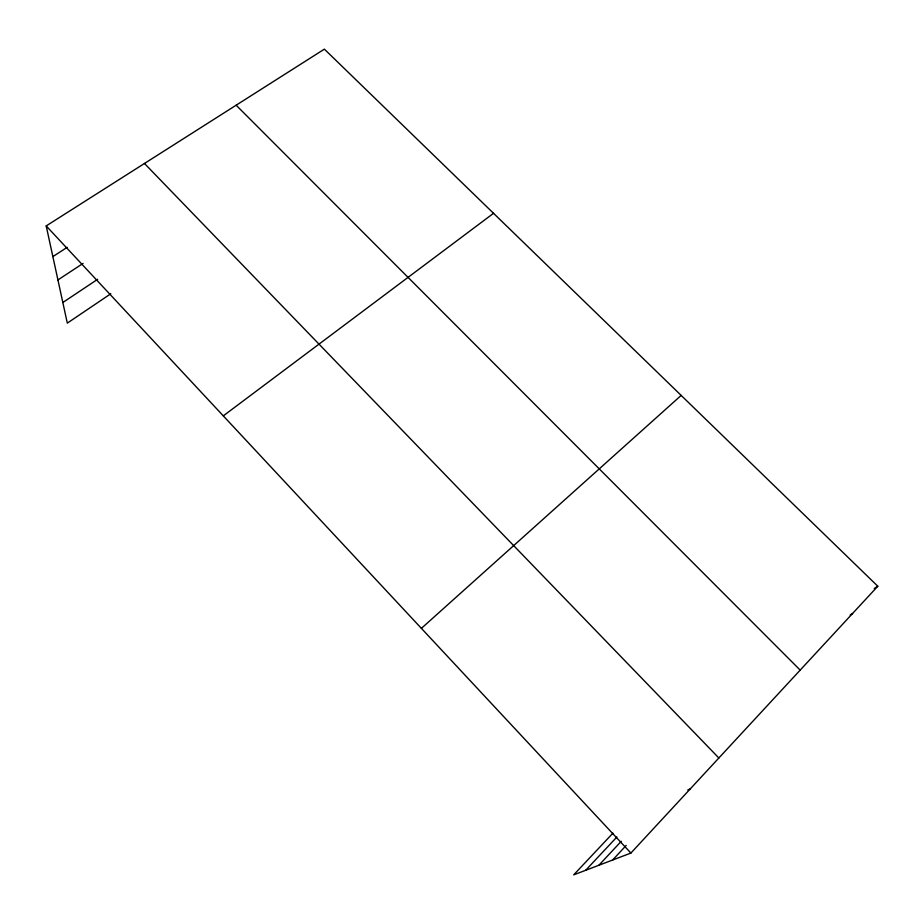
<?xml version="1.0" encoding="UTF-8"?>
<svg xmlns="http://www.w3.org/2000/svg" width="924" height="924" viewBox="0 0 924 924"><rect width="100%" height="100%" fill="white"/><g stroke="black" fill="none" stroke-linecap="round" stroke-linejoin="round"><path stroke-width="1.39" d="M612.912 833.171L573.7 874.855L630.896 853.06L877.8 586.232L324.37 49.145L46.2 225.918L67.313 323.123L110.811 293.751M612.635 860.013L626.183 845.448M598.879 865.257L621.251 841.302M585.677 870.293L616.897 836.982M421.402 628.355L681.173 395.403M223.296 415.869L493.532 213.305M62.832 302.506L97.667 279.291M57.935 279.937L83.068 263.409M52.864 256.606L67.163 247.343M874.243 588.519L877.8 586.232M850.161 615.003L852.586 613.49M687.768 790.032L690.32 788.842M236.151 105.209L800.184 670.108M144.467 163.467L718.86 757.992M46.2 225.918L630.896 853.06"/></g></svg>
